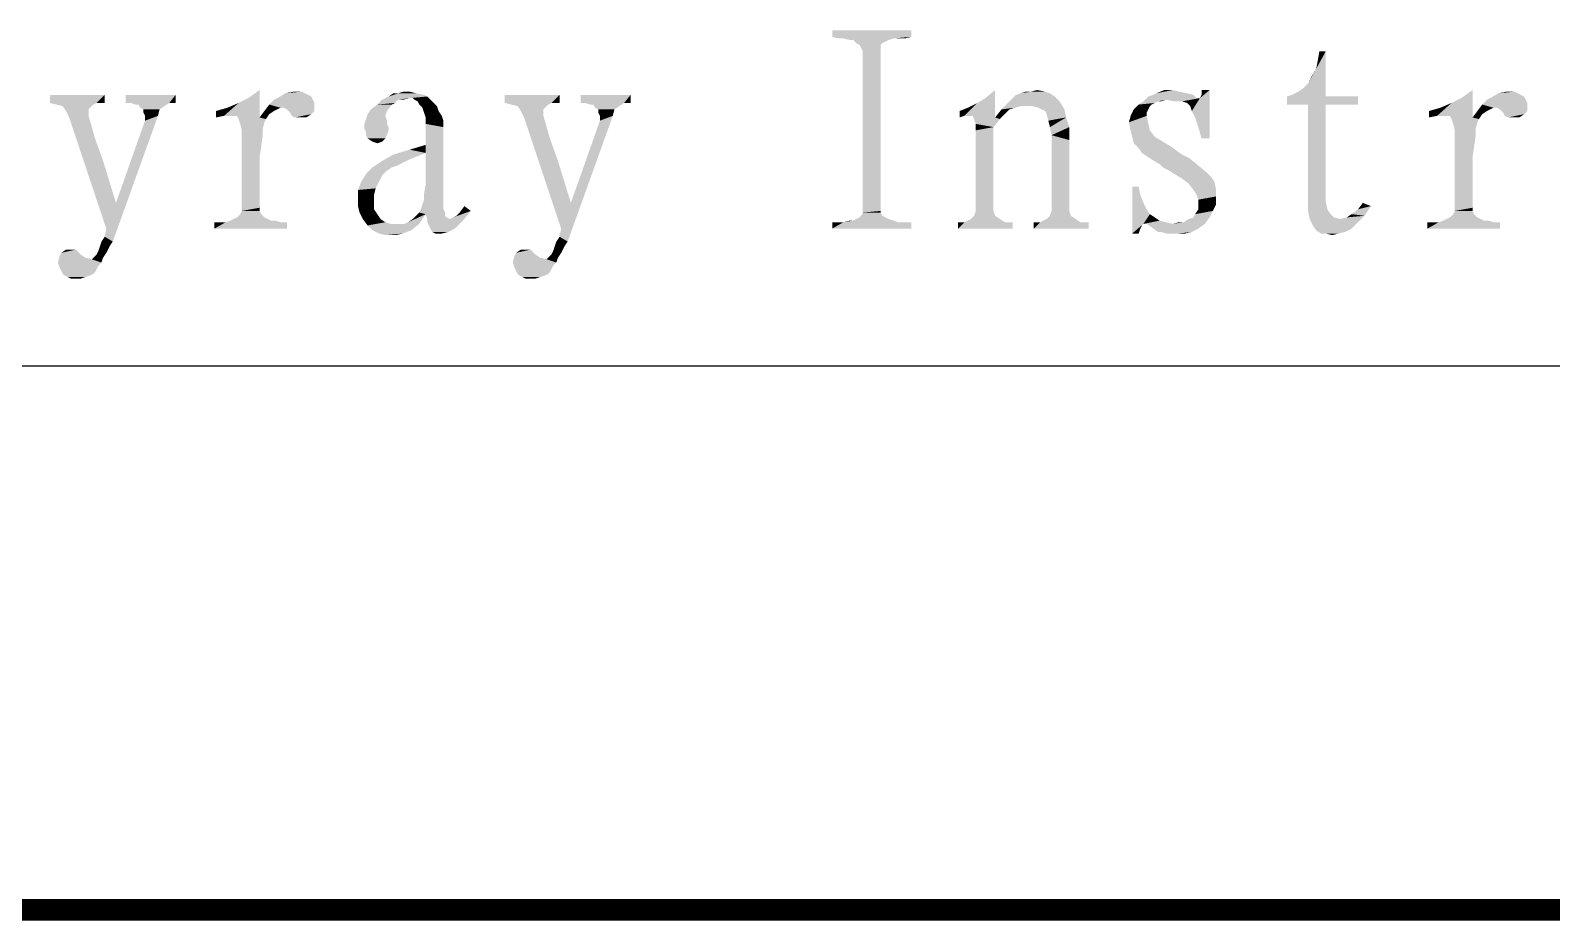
# Model space of a CAD drawing. Header units: millimetres. Extents: x 336 to 634, y 189 to 399.
# Drawn here: x 590.91 to 604.88, y 189.08 to 197.26 of the extents above; entities that cross this region are included whole.
import ezdxf

# ---------------------------------------------------------------- set-up
doc = ezdxf.new("R2010")
doc.units = ezdxf.units.MM

msp = doc.modelspace()

# ---------------------------------------------------------------- linework, layer by layer
at = {"color": 7, "linetype": 'Continuous'}
msp.add_line((361.54993, 194.17685), (628.54993, 194.17685), dxfattribs=at)
at = {"color": 3, "linetype": 'Continuous', "const_width": 0.2}
msp.add_lwpolyline([(336.54993, 189.17685), (633.54993, 189.17685)], dxfattribs=at)
at = {"color": 7, "linetype": 'Continuous'}
for points in [[(599.00094, 197.25809), (598.27501, 197.19883), (598.27501, 197.25809)], [(598.27501, 197.19883), (599.00094, 197.25809), (599.00094, 197.19883)], [(599.00094, 197.19883), (598.33427, 197.18402), (598.27501, 197.19883)], [(598.37871, 197.18402), (598.33427, 197.18402), (599.00094, 197.19883)], [(598.83797, 197.18402), (598.37871, 197.18402), (599.00094, 197.19883)], [(598.83797, 197.18402), (598.43797, 197.1692), (598.37871, 197.18402)], [(598.4676, 197.1692), (598.43797, 197.1692), (598.83797, 197.18402)], [(598.4676, 197.1692), (598.83797, 197.18402), (598.79353, 197.1692)], [(598.79353, 197.1692), (598.49723, 197.13957), (598.4676, 197.1692)], [(598.79353, 197.1692), (598.7639, 197.15439), (598.49723, 197.13957)], [(598.49723, 197.13957), (598.7639, 197.15439), (598.73427, 197.13957)], [(598.73427, 197.13957), (598.52686, 197.12476), (598.49723, 197.13957)], [(598.52686, 197.12476), (598.73427, 197.13957), (598.71945, 197.12476)], [(598.88242, 197.18402), (598.83797, 197.18402), (599.00094, 197.19883)], [(598.88242, 197.18402), (599.00094, 197.19883), (598.94168, 197.18402)], [(598.71945, 197.12476), (598.54168, 197.09513), (598.52686, 197.12476)], [(598.54168, 197.09513), (598.71945, 197.12476), (598.71945, 197.09513)], [(598.71945, 197.09513), (598.55649, 197.0655), (598.54168, 197.09513)], [(598.55649, 197.0655), (598.71945, 197.09513), (598.71945, 195.59883)], [(598.71945, 195.59883), (598.55649, 195.58402), (598.55649, 197.0655)], [(602.71945, 196.90254), (602.73427, 196.97661), (602.80834, 197.0655)], [(602.71945, 196.90254), (602.80834, 197.0655), (602.80834, 196.65068)], [(602.80834, 197.0655), (602.73427, 196.97661), (602.74908, 197.0655)], [(602.64538, 196.7692), (602.67501, 196.82846), (602.71945, 196.90254)], [(602.80834, 196.65068), (602.64538, 196.7692), (602.71945, 196.90254)], [(602.80834, 196.65068), (602.55649, 196.69513), (602.60094, 196.72476)], [(602.80834, 196.65068), (602.60094, 196.72476), (602.64538, 196.7692)], [(591.59353, 196.6655), (591.08983, 196.59143), (591.08983, 196.6655)], [(591.51945, 196.59143), (591.08983, 196.59143), (591.59353, 196.6655)], [(591.51945, 196.59143), (591.14908, 196.57661), (591.08983, 196.59143)], [(591.14908, 196.57661), (591.51945, 196.59143), (591.48983, 196.57661)], [(591.48983, 196.57661), (591.20834, 196.5618), (591.14908, 196.57661)], [(591.20834, 196.5618), (591.48983, 196.57661), (591.47501, 196.5618)], [(591.54908, 196.59143), (591.51945, 196.59143), (591.59353, 196.6655)], [(591.54908, 196.59143), (591.59353, 196.6655), (591.59353, 196.59143)], [(592.24538, 196.6655), (591.78612, 196.59143), (591.78612, 196.6655)], [(591.83057, 196.59143), (591.78612, 196.59143), (592.24538, 196.6655)], [(592.18612, 196.59143), (591.83057, 196.59143), (592.24538, 196.6655)], [(592.18612, 196.59143), (591.87501, 196.57661), (591.83057, 196.59143)], [(591.90464, 196.57661), (591.87501, 196.57661), (592.18612, 196.59143)], [(591.90464, 196.57661), (592.18612, 196.59143), (592.14168, 196.5618)], [(592.14168, 196.5618), (591.91945, 196.54698), (591.90464, 196.57661)], [(592.18612, 196.59143), (592.24538, 196.6655), (592.24538, 196.59143)], [(592.68983, 196.47291), (592.91205, 196.63587), (593.01575, 196.70994)], [(592.7639, 196.47291), (592.68983, 196.47291), (593.01575, 196.70994)], [(592.68983, 196.47291), (592.82316, 196.59143), (592.91205, 196.63587)], [(592.68983, 196.47291), (592.71945, 196.54698), (592.82316, 196.59143)], [(592.80834, 196.47291), (592.7639, 196.47291), (593.01575, 196.70994)], [(592.80834, 196.47291), (593.01575, 196.70994), (593.01575, 196.45809)], [(593.20834, 196.54698), (593.0602, 196.51735), (593.10464, 196.57661)], [(593.50464, 196.62105), (593.51945, 196.59143), (593.10464, 196.57661)], [(593.50464, 196.62105), (593.10464, 196.57661), (593.14908, 196.62105)], [(593.10464, 196.57661), (593.51945, 196.59143), (593.51945, 196.57661)], [(593.10464, 196.57661), (593.51945, 196.57661), (593.20834, 196.54698)], [(593.14908, 196.62105), (593.17871, 196.63587), (593.48983, 196.65068)], [(593.14908, 196.62105), (593.48983, 196.65068), (593.50464, 196.62105)], [(593.43057, 196.68031), (593.4602, 196.6655), (593.17871, 196.63587)], [(593.43057, 196.68031), (593.17871, 196.63587), (593.25279, 196.68031)], [(593.4602, 196.6655), (593.48983, 196.65068), (593.17871, 196.63587)], [(593.23797, 196.54698), (593.20834, 196.54698), (593.51945, 196.57661)], [(593.2676, 196.53217), (593.23797, 196.54698), (593.51945, 196.57661)], [(593.35649, 196.69513), (593.40094, 196.69513), (593.25279, 196.68031)], [(593.35649, 196.69513), (593.25279, 196.68031), (593.32686, 196.69513)], [(593.25279, 196.68031), (593.40094, 196.69513), (593.43057, 196.68031)], [(593.28242, 196.51735), (593.2676, 196.53217), (593.51945, 196.57661)], [(593.28242, 196.51735), (593.51945, 196.57661), (593.51945, 196.51735)], [(594.23057, 196.57661), (594.03797, 196.53217), (594.09723, 196.57661)], [(594.03797, 196.53217), (594.23057, 196.57661), (594.18612, 196.51735)], [(594.28983, 196.62105), (594.2602, 196.59142), (594.09723, 196.57661)], [(594.28983, 196.62105), (594.09723, 196.57661), (594.14168, 196.62105)], [(594.09723, 196.57661), (594.2602, 196.59142), (594.23057, 196.57661)], [(594.55649, 196.65068), (594.39353, 196.63587), (594.14168, 196.62105)], [(594.55649, 196.65068), (594.14168, 196.62105), (594.20094, 196.65068)], [(594.28983, 196.62105), (594.14168, 196.62105), (594.39353, 196.63587)], [(594.45279, 196.68031), (594.52686, 196.6655), (594.20094, 196.65068)], [(594.28983, 196.68031), (594.45279, 196.68031), (594.20094, 196.65068)], [(594.28983, 196.68031), (594.20094, 196.65068), (594.24538, 196.68031)], [(594.20094, 196.65068), (594.52686, 196.6655), (594.55649, 196.65068)], [(594.39353, 196.69513), (594.28983, 196.68031), (594.33427, 196.69513)], [(594.28983, 196.68031), (594.39353, 196.69513), (594.45279, 196.68031)], [(594.28983, 196.62105), (594.39353, 196.63587), (594.33427, 196.62105)], [(594.42316, 196.63587), (594.39353, 196.63587), (594.55649, 196.65068)], [(594.43797, 196.62105), (594.42316, 196.63587), (594.55649, 196.65068)], [(594.43797, 196.62105), (594.55649, 196.65068), (594.58612, 196.62105)], [(594.58612, 196.62105), (594.4676, 196.60624), (594.43797, 196.62105)], [(594.4676, 196.60624), (594.58612, 196.62105), (594.61575, 196.59142)], [(594.61575, 196.59142), (594.48242, 196.57661), (594.4676, 196.60624)], [(594.48242, 196.57661), (594.61575, 196.59142), (594.64538, 196.5618)], [(594.64538, 196.5618), (594.51205, 196.54698), (594.48242, 196.57661)], [(595.77131, 196.6655), (595.2676, 196.59143), (595.2676, 196.6655)], [(595.69723, 196.59143), (595.2676, 196.59143), (595.77131, 196.6655)], [(595.69723, 196.59143), (595.32686, 196.57661), (595.2676, 196.59143)], [(595.32686, 196.57661), (595.69723, 196.59143), (595.6676, 196.57661)], [(595.6676, 196.57661), (595.38612, 196.5618), (595.32686, 196.57661)], [(595.38612, 196.5618), (595.6676, 196.57661), (595.65279, 196.5618)], [(595.72686, 196.59143), (595.69723, 196.59143), (595.77131, 196.6655)], [(595.72686, 196.59143), (595.77131, 196.6655), (595.77131, 196.59143)], [(596.42316, 196.6655), (595.9639, 196.59143), (595.9639, 196.6655)], [(596.00834, 196.59143), (595.9639, 196.59143), (596.42316, 196.6655)], [(596.3639, 196.59143), (596.00834, 196.59143), (596.42316, 196.6655)], [(596.3639, 196.59143), (596.05279, 196.57661), (596.00834, 196.59143)], [(596.08242, 196.57661), (596.05279, 196.57661), (596.3639, 196.59143)], [(596.08242, 196.57661), (596.3639, 196.59143), (596.31945, 196.5618)], [(596.31945, 196.5618), (596.09723, 196.54698), (596.08242, 196.57661)], [(596.3639, 196.59143), (596.42316, 196.6655), (596.42316, 196.59143)], [(599.48983, 196.47291), (599.68242, 196.63587), (599.77131, 196.70994)], [(599.54908, 196.47291), (599.48983, 196.47291), (599.77131, 196.70994)], [(599.48983, 196.47291), (599.60834, 196.59143), (599.68242, 196.63587)], [(599.48983, 196.47291), (599.51945, 196.54698), (599.60834, 196.59143)], [(599.5639, 196.47291), (599.54908, 196.47291), (599.77131, 196.70994)], [(599.5639, 196.47291), (599.77131, 196.70994), (599.77131, 196.45809)], [(600.00834, 196.5618), (599.83057, 196.53217), (599.88983, 196.59143)], [(600.3639, 196.60624), (599.88983, 196.59143), (599.93427, 196.63587)], [(600.00834, 196.5618), (599.88983, 196.59143), (600.3639, 196.60624)], [(600.31945, 196.65068), (599.93427, 196.63587), (599.9639, 196.6655)], [(599.93427, 196.63587), (600.31945, 196.65068), (600.3639, 196.60624)], [(600.27501, 196.68031), (599.9639, 196.6655), (600.00834, 196.68031)], [(599.9639, 196.6655), (600.27501, 196.68031), (600.31945, 196.65068)], [(600.09723, 196.69513), (600.23057, 196.69513), (600.00834, 196.68031)], [(600.09723, 196.69513), (600.00834, 196.68031), (600.05279, 196.69513)], [(600.00834, 196.68031), (600.23057, 196.69513), (600.27501, 196.68031)], [(600.0676, 196.5618), (600.00834, 196.5618), (600.3639, 196.60624)], [(600.11205, 196.5618), (600.0676, 196.5618), (600.3639, 196.60624)], [(600.09723, 196.69513), (600.15649, 196.70994), (600.23057, 196.69513)], [(600.17131, 196.54698), (600.11205, 196.5618), (600.3639, 196.60624)], [(600.20094, 196.53217), (600.17131, 196.54698), (600.3639, 196.60624)], [(600.20094, 196.53217), (600.3639, 196.60624), (600.40834, 196.53217)], [(601.20834, 196.57661), (601.19353, 196.5618), (601.04538, 196.53217)], [(601.20834, 196.57661), (601.04538, 196.53217), (601.08983, 196.57661)], [(601.2676, 196.60624), (601.23797, 196.59142), (601.08983, 196.57661)], [(601.2676, 196.60624), (601.08983, 196.57661), (601.13427, 196.60624)], [(601.08983, 196.57661), (601.23797, 196.59142), (601.20834, 196.57661)], [(601.34168, 196.62105), (601.13427, 196.60624), (601.17871, 196.65068)], [(601.2676, 196.60624), (601.13427, 196.60624), (601.34168, 196.62105)], [(601.59353, 196.6655), (601.17871, 196.65068), (601.22316, 196.6655)], [(601.17871, 196.65068), (601.59353, 196.6655), (601.62316, 196.63587)], [(601.17871, 196.65068), (601.62316, 196.63587), (601.34168, 196.62105)], [(601.53427, 196.68031), (601.22316, 196.6655), (601.25279, 196.68031)], [(601.22316, 196.6655), (601.53427, 196.68031), (601.59353, 196.6655)], [(601.40094, 196.70994), (601.4602, 196.69513), (601.25279, 196.68031)], [(601.40094, 196.70994), (601.25279, 196.68031), (601.32686, 196.70994)], [(601.25279, 196.68031), (601.4602, 196.69513), (601.53427, 196.68031)], [(601.2676, 196.60624), (601.34168, 196.62105), (601.29723, 196.60624)], [(601.63797, 196.63587), (601.65279, 196.63587), (601.34168, 196.62105)], [(601.62316, 196.63587), (601.63797, 196.63587), (601.34168, 196.62105)], [(601.41575, 196.60624), (601.34168, 196.62105), (601.65279, 196.63587)], [(601.48983, 196.60624), (601.41575, 196.60624), (601.65279, 196.63587)], [(601.53427, 196.59142), (601.48983, 196.60624), (601.65279, 196.63587)], [(601.5639, 196.5618), (601.53427, 196.59142), (601.65279, 196.63587)], [(601.57871, 196.51735), (601.5639, 196.5618), (601.65279, 196.63587)], [(601.57871, 196.51735), (601.65279, 196.63587), (601.74168, 196.70994)], [(601.60834, 196.45809), (601.57871, 196.51735), (601.74168, 196.70994)], [(601.63797, 196.3692), (601.60834, 196.45809), (601.74168, 196.70994)], [(601.6676, 196.2655), (601.63797, 196.3692), (601.74168, 196.70994)], [(601.65279, 196.63587), (601.6676, 196.6655), (601.74168, 196.70994)], [(601.74168, 196.70994), (601.6676, 196.6655), (601.6676, 196.70994)], [(601.6676, 196.2655), (601.74168, 196.70994), (601.74168, 196.2655)], [(602.80834, 196.65068), (602.45279, 196.65068), (602.49723, 196.6655)], [(602.80834, 196.65068), (603.10464, 196.65068), (602.45279, 196.57661)], [(602.80834, 196.65068), (602.45279, 196.57661), (602.45279, 196.65068)], [(602.64538, 196.57661), (602.45279, 196.57661), (603.10464, 196.65068)], [(602.80834, 196.65068), (602.49723, 196.6655), (602.55649, 196.69513)], [(602.80834, 196.57661), (602.64538, 196.57661), (603.10464, 196.65068)], [(602.80834, 196.57661), (602.80834, 195.68772), (602.64538, 195.59883)], [(602.80834, 196.57661), (602.64538, 195.59883), (602.64538, 196.57661)], [(602.80834, 196.57661), (603.10464, 196.65068), (603.10464, 196.57661)], [(603.83057, 196.47291), (604.05279, 196.63587), (604.15649, 196.70994)], [(603.90464, 196.47291), (603.83057, 196.47291), (604.15649, 196.70994)], [(603.83057, 196.47291), (603.9639, 196.59143), (604.05279, 196.63587)], [(603.83057, 196.47291), (603.8602, 196.54698), (603.9639, 196.59143)], [(603.94908, 196.47291), (603.90464, 196.47291), (604.15649, 196.70994)], [(603.94908, 196.47291), (604.15649, 196.70994), (604.15649, 196.45809)], [(604.34908, 196.54698), (604.20094, 196.51735), (604.24538, 196.57661)], [(604.64538, 196.62105), (604.6602, 196.59143), (604.24538, 196.57661)], [(604.64538, 196.62105), (604.24538, 196.57661), (604.28983, 196.62105)], [(604.24538, 196.57661), (604.6602, 196.59143), (604.6602, 196.57661)], [(604.24538, 196.57661), (604.6602, 196.57661), (604.34908, 196.54698)], [(604.28983, 196.62105), (604.31945, 196.63587), (604.63057, 196.65068)], [(604.28983, 196.62105), (604.63057, 196.65068), (604.64538, 196.62105)], [(604.57131, 196.68031), (604.60094, 196.6655), (604.31945, 196.63587)], [(604.57131, 196.68031), (604.31945, 196.63587), (604.39353, 196.68031)], [(604.60094, 196.6655), (604.63057, 196.65068), (604.31945, 196.63587)], [(604.37871, 196.54698), (604.34908, 196.54698), (604.6602, 196.57661)], [(604.40834, 196.53217), (604.37871, 196.54698), (604.6602, 196.57661)], [(604.49723, 196.69513), (604.54168, 196.69513), (604.39353, 196.68031)], [(604.49723, 196.69513), (604.39353, 196.68031), (604.4676, 196.69513)], [(604.39353, 196.68031), (604.54168, 196.69513), (604.57131, 196.68031)], [(604.42316, 196.51735), (604.40834, 196.53217), (604.6602, 196.57661)], [(604.42316, 196.51735), (604.6602, 196.57661), (604.6602, 196.51735)], [(591.47501, 196.5618), (591.23797, 196.51735), (591.20834, 196.5618)], [(591.47501, 196.5618), (591.4602, 196.54698), (591.23797, 196.51735)], [(591.4602, 196.54698), (591.44538, 196.53217), (591.23797, 196.51735)], [(591.23797, 196.51735), (591.44538, 196.53217), (591.44538, 196.50254)], [(591.44538, 196.50254), (591.2676, 196.45809), (591.23797, 196.51735)], [(591.44538, 196.50254), (591.44538, 196.47291), (591.2676, 196.45809)], [(591.2676, 196.45809), (591.44538, 196.47291), (591.50464, 196.2655)], [(591.50464, 196.2655), (591.60834, 195.43587), (591.2676, 196.45809)], [(591.59353, 195.3618), (591.60834, 195.43587), (592.08242, 196.47291)], [(591.59353, 195.3618), (592.08242, 196.47291), (591.6676, 195.31735)], [(591.60834, 195.43587), (591.69723, 195.67291), (592.08242, 196.47291)], [(591.69723, 195.67291), (591.9639, 196.42846), (592.08242, 196.47291)], [(591.94908, 196.53217), (591.91945, 196.54698), (592.14168, 196.5618)], [(591.94908, 196.53217), (592.14168, 196.5618), (592.09723, 196.53217)], [(592.09723, 196.53217), (591.94908, 196.50254), (591.94908, 196.53217)], [(591.9639, 196.47291), (591.94908, 196.50254), (592.09723, 196.53217)], [(591.9639, 196.47291), (592.09723, 196.53217), (592.08242, 196.47291)], [(592.08242, 196.47291), (591.9639, 196.42846), (591.9639, 196.47291)], [(592.68983, 196.47291), (592.61575, 196.51735), (592.71945, 196.54698)], [(592.68983, 196.47291), (592.61575, 196.45809), (592.61575, 196.51735)], [(593.01575, 196.45809), (592.82316, 196.44328), (592.80834, 196.47291)], [(593.07501, 196.44328), (592.82316, 196.44328), (593.01575, 196.45809)], [(593.07501, 196.44328), (592.83797, 196.39883), (592.82316, 196.44328)], [(593.07501, 196.44328), (593.0602, 196.41365), (592.83797, 196.39883)], [(593.14908, 196.51735), (593.10464, 196.48772), (593.01575, 196.45809)], [(593.14908, 196.51735), (593.01575, 196.45809), (593.0602, 196.51735)], [(593.01575, 196.45809), (593.10464, 196.48772), (593.07501, 196.44328)], [(593.20834, 196.54698), (593.17871, 196.53217), (593.0602, 196.51735)], [(593.0602, 196.51735), (593.17871, 196.53217), (593.14908, 196.51735)], [(593.51945, 196.51735), (593.29723, 196.50254), (593.28242, 196.51735)], [(593.29723, 196.50254), (593.51945, 196.51735), (593.48983, 196.48772)], [(593.48983, 196.48772), (593.31205, 196.47291), (593.29723, 196.50254)], [(593.34168, 196.45809), (593.31205, 196.47291), (593.48983, 196.48772)], [(593.37131, 196.45809), (593.34168, 196.45809), (593.48983, 196.48772)], [(593.40094, 196.45809), (593.37131, 196.45809), (593.48983, 196.48772)], [(593.40094, 196.45809), (593.48983, 196.48772), (593.44538, 196.45809)], [(594.18612, 196.42846), (593.97871, 196.39883), (593.99353, 196.44328)], [(594.17131, 196.47291), (593.99353, 196.44328), (594.00834, 196.48772)], [(593.99353, 196.44328), (594.17131, 196.47291), (594.18612, 196.42846)], [(594.18612, 196.51735), (594.00834, 196.48772), (594.03797, 196.53217)], [(594.00834, 196.48772), (594.18612, 196.51735), (594.17131, 196.47291)], [(594.51205, 196.54698), (594.64538, 196.5618), (594.6602, 196.51735)], [(594.6602, 196.51735), (594.52686, 196.50254), (594.51205, 196.54698)], [(594.52686, 196.50254), (594.6602, 196.51735), (594.68983, 196.47291)], [(594.68983, 196.47291), (594.54168, 196.45809), (594.52686, 196.50254)], [(594.54168, 196.45809), (594.68983, 196.47291), (594.70464, 196.42846)], [(594.70464, 196.42846), (594.54168, 196.39883), (594.54168, 196.45809)], [(595.65279, 196.5618), (595.41575, 196.51735), (595.38612, 196.5618)], [(595.65279, 196.5618), (595.63797, 196.54698), (595.41575, 196.51735)], [(595.63797, 196.54698), (595.62316, 196.53217), (595.41575, 196.51735)], [(595.41575, 196.51735), (595.62316, 196.53217), (595.62316, 196.50254)], [(595.62316, 196.50254), (595.44538, 196.45809), (595.41575, 196.51735)], [(595.62316, 196.50254), (595.62316, 196.47291), (595.44538, 196.45809)], [(595.44538, 196.45809), (595.62316, 196.47291), (595.68242, 196.2655)], [(595.68242, 196.2655), (595.78612, 195.43587), (595.44538, 196.45809)], [(595.77131, 195.3618), (595.78612, 195.43587), (596.2602, 196.47291)], [(595.77131, 195.3618), (596.2602, 196.47291), (595.84538, 195.31735)], [(595.78612, 195.43587), (595.87501, 195.67291), (596.2602, 196.47291)], [(595.87501, 195.67291), (596.14168, 196.42846), (596.2602, 196.47291)], [(596.12686, 196.53217), (596.09723, 196.54698), (596.31945, 196.5618)], [(596.12686, 196.53217), (596.31945, 196.5618), (596.27501, 196.53217)], [(596.27501, 196.53217), (596.12686, 196.50254), (596.12686, 196.53217)], [(596.14168, 196.47291), (596.12686, 196.50254), (596.27501, 196.53217)], [(596.14168, 196.47291), (596.27501, 196.53217), (596.2602, 196.47291)], [(596.2602, 196.47291), (596.14168, 196.42846), (596.14168, 196.47291)], [(599.48983, 196.47291), (599.44538, 196.51735), (599.51945, 196.54698)], [(599.48983, 196.47291), (599.44538, 196.45809), (599.44538, 196.51735)], [(599.77131, 196.45809), (599.57871, 196.44328), (599.5639, 196.47291)], [(599.81575, 196.44328), (599.57871, 196.44328), (599.77131, 196.45809)], [(599.81575, 196.44328), (599.59353, 196.39883), (599.57871, 196.44328)], [(599.59353, 196.39883), (599.81575, 196.44328), (599.75649, 196.3692)], [(599.90464, 196.53217), (599.87501, 196.50254), (599.77131, 196.45809)], [(599.90464, 196.53217), (599.77131, 196.45809), (599.83057, 196.53217)], [(599.77131, 196.45809), (599.87501, 196.50254), (599.81575, 196.44328)], [(600.00834, 196.5618), (599.94908, 196.54698), (599.83057, 196.53217)], [(599.83057, 196.53217), (599.94908, 196.54698), (599.90464, 196.53217)], [(600.40834, 196.53217), (600.23057, 196.51735), (600.20094, 196.53217)], [(600.24538, 196.48772), (600.23057, 196.51735), (600.40834, 196.53217)], [(600.24538, 196.48772), (600.40834, 196.53217), (600.42316, 196.45809)], [(600.42316, 196.45809), (600.2602, 196.42846), (600.24538, 196.48772)], [(600.27501, 196.3692), (600.2602, 196.42846), (600.42316, 196.45809)], [(600.27501, 196.3692), (600.42316, 196.45809), (600.45279, 196.3692)], [(601.1639, 196.47291), (601.00094, 196.41365), (601.01575, 196.47291)], [(601.00094, 196.41365), (601.1639, 196.47291), (601.17871, 196.39883)], [(601.17871, 196.53217), (601.1639, 196.50254), (601.01575, 196.47291)], [(601.17871, 196.53217), (601.01575, 196.47291), (601.04538, 196.53217)], [(601.01575, 196.47291), (601.1639, 196.50254), (601.1639, 196.47291)], [(601.04538, 196.53217), (601.19353, 196.5618), (601.17871, 196.53217)], [(603.83057, 196.47291), (603.75649, 196.51735), (603.8602, 196.54698)], [(603.83057, 196.47291), (603.75649, 196.45809), (603.75649, 196.51735)], [(604.15649, 196.45809), (603.9639, 196.44328), (603.94908, 196.47291)], [(604.21575, 196.44328), (603.9639, 196.44328), (604.15649, 196.45809)], [(604.21575, 196.44328), (603.97871, 196.39883), (603.9639, 196.44328)], [(604.21575, 196.44328), (604.20094, 196.41365), (603.97871, 196.39883)], [(604.28983, 196.51735), (604.24538, 196.48772), (604.15649, 196.45809)], [(604.28983, 196.51735), (604.15649, 196.45809), (604.20094, 196.51735)], [(604.15649, 196.45809), (604.24538, 196.48772), (604.21575, 196.44328)], [(604.34908, 196.54698), (604.31945, 196.53217), (604.20094, 196.51735)], [(604.20094, 196.51735), (604.31945, 196.53217), (604.28983, 196.51735)], [(604.6602, 196.51735), (604.43797, 196.50254), (604.42316, 196.51735)], [(604.43797, 196.50254), (604.6602, 196.51735), (604.63057, 196.48772)], [(604.63057, 196.48772), (604.45279, 196.47291), (604.43797, 196.50254)], [(604.48242, 196.45809), (604.45279, 196.47291), (604.63057, 196.48772)], [(604.51205, 196.45809), (604.48242, 196.45809), (604.63057, 196.48772)], [(604.54168, 196.45809), (604.51205, 196.45809), (604.63057, 196.48772)], [(604.54168, 196.45809), (604.63057, 196.48772), (604.58612, 196.45809)], [(592.83797, 196.39883), (593.0602, 196.41365), (593.04538, 196.35439)], [(593.04538, 196.35439), (592.85279, 196.33957), (592.83797, 196.39883)], [(592.85279, 196.33957), (593.04538, 196.35439), (593.04538, 196.29513)], [(593.04538, 196.29513), (592.85279, 195.59883), (592.85279, 196.33957)], [(593.97871, 196.39883), (594.18612, 196.42846), (594.18612, 196.39883)], [(594.18612, 196.39883), (594.20094, 196.3692), (593.97871, 196.35439)], [(594.18612, 196.39883), (593.97871, 196.35439), (593.97871, 196.39883)], [(593.97871, 196.35439), (594.20094, 196.3692), (594.20094, 196.33957)], [(594.20094, 196.33957), (593.99353, 196.32476), (593.97871, 196.35439)], [(593.99353, 196.29513), (593.99353, 196.32476), (594.20094, 196.33957)], [(593.99353, 196.29513), (594.20094, 196.33957), (594.18612, 196.29513)], [(594.52686, 195.7618), (594.54168, 195.83587), (594.70464, 196.3692)], [(594.52686, 195.70254), (594.52686, 195.7618), (594.70464, 196.3692)], [(594.52686, 195.70254), (594.70464, 196.3692), (594.70464, 195.61365)], [(594.54168, 196.39883), (594.70464, 196.42846), (594.70464, 196.3692)], [(594.70464, 196.3692), (594.54168, 196.20624), (594.54168, 196.39883)], [(594.54168, 196.13217), (594.54168, 196.20624), (594.70464, 196.3692)], [(594.54168, 196.01365), (594.54168, 196.13217), (594.70464, 196.3692)], [(594.54168, 195.92476), (594.54168, 196.01365), (594.70464, 196.3692)], [(594.54168, 195.83587), (594.54168, 195.92476), (594.70464, 196.3692)], [(599.75649, 196.3692), (599.59353, 196.33957), (599.59353, 196.39883)], [(599.59353, 195.59883), (599.59353, 196.33957), (599.75649, 196.3692)], [(599.59353, 195.59883), (599.75649, 196.3692), (599.75649, 195.59883)], [(600.45279, 196.3692), (600.28983, 196.29513), (600.27501, 196.3692)], [(600.28983, 196.29513), (600.45279, 196.3692), (600.45279, 196.25068)], [(601.17871, 196.39883), (601.01575, 196.33957), (601.00094, 196.41365)], [(601.01575, 196.33957), (601.17871, 196.39883), (601.19353, 196.33957)], [(601.19353, 196.33957), (601.03057, 196.28031), (601.01575, 196.33957)], [(601.03057, 196.28031), (601.19353, 196.33957), (601.23797, 196.28031)], [(603.97871, 196.39883), (604.20094, 196.41365), (604.18612, 196.35439)], [(604.18612, 196.35439), (603.99353, 196.33957), (603.97871, 196.39883)], [(603.99353, 196.33957), (604.18612, 196.35439), (604.18612, 196.29513)], [(604.18612, 196.29513), (603.99353, 195.59883), (603.99353, 196.33957)], [(591.50464, 196.2655), (591.57871, 196.05809), (591.60834, 195.43587)], [(593.04538, 196.29513), (593.03057, 196.19143), (592.85279, 195.59883)], [(593.03057, 196.19143), (593.01575, 196.08772), (592.85279, 195.59883)], [(594.18612, 196.29513), (594.00834, 196.2655), (593.99353, 196.29513)], [(594.00834, 196.2655), (594.18612, 196.29513), (594.17131, 196.2655)], [(594.17131, 196.2655), (594.05279, 196.23587), (594.00834, 196.2655)], [(594.05279, 196.23587), (594.17131, 196.2655), (594.14168, 196.23587)], [(594.14168, 196.23587), (594.09723, 196.22105), (594.05279, 196.23587)], [(594.54168, 196.13217), (594.24538, 196.11735), (594.39353, 196.1618)], [(594.54168, 196.13217), (594.39353, 196.1618), (594.54168, 196.20624)], [(595.68242, 196.2655), (595.75649, 196.05809), (595.78612, 195.43587)], [(600.45279, 196.25068), (600.28983, 195.59883), (600.28983, 196.29513)], [(600.28983, 195.59883), (600.45279, 196.25068), (600.45279, 195.59883)], [(601.23797, 196.28031), (601.04538, 196.22105), (601.03057, 196.28031)], [(601.23797, 196.28031), (601.31205, 196.23587), (601.04538, 196.22105)], [(601.04538, 196.22105), (601.31205, 196.23587), (601.38612, 196.19143)], [(601.38612, 196.19143), (601.08983, 196.17661), (601.04538, 196.22105)], [(601.08983, 196.17661), (601.38612, 196.19143), (601.44538, 196.14698)], [(601.44538, 196.14698), (601.11945, 196.13217), (601.08983, 196.17661)], [(604.18612, 196.29513), (604.17131, 196.19143), (603.99353, 195.59883)], [(604.17131, 196.19143), (604.15649, 196.08772), (603.99353, 195.59883)], [(591.57871, 196.05809), (591.63797, 195.8655), (591.60834, 195.43587)], [(593.01575, 196.08772), (593.01575, 195.95439), (592.85279, 195.59883)], [(594.33427, 196.04328), (594.05279, 195.99883), (594.14168, 196.05809)], [(594.33427, 196.04328), (594.27501, 196.01365), (594.05279, 195.99883)], [(594.4676, 196.10254), (594.14168, 196.05809), (594.24538, 196.11735)], [(594.4676, 196.10254), (594.39353, 196.07291), (594.14168, 196.05809)], [(594.14168, 196.05809), (594.39353, 196.07291), (594.33427, 196.04328)], [(594.24538, 196.11735), (594.54168, 196.13217), (594.4676, 196.10254)], [(595.75649, 196.05809), (595.81575, 195.8655), (595.78612, 195.43587)], [(601.11945, 196.13217), (601.44538, 196.14698), (601.48983, 196.11735)], [(601.48983, 196.11735), (601.20834, 196.07291), (601.11945, 196.13217)], [(601.48983, 196.11735), (601.54908, 196.08772), (601.20834, 196.07291)], [(601.28242, 196.02846), (601.20834, 196.07291), (601.54908, 196.08772)], [(601.28242, 196.02846), (601.54908, 196.08772), (601.62316, 196.02846)], [(601.62316, 196.02846), (601.31205, 195.99883), (601.28242, 196.02846)], [(601.37131, 195.9692), (601.31205, 195.99883), (601.62316, 196.02846)], [(601.37131, 195.9692), (601.62316, 196.02846), (601.71205, 195.95439)], [(604.15649, 196.08772), (604.15649, 195.95439), (603.99353, 195.59883)], [(593.01575, 195.95439), (593.01575, 195.79143), (592.85279, 195.59883)], [(594.15649, 195.93957), (594.14168, 195.92476), (593.94908, 195.8655)], [(594.15649, 195.93957), (593.94908, 195.8655), (593.99353, 195.93957)], [(593.94908, 195.8655), (594.14168, 195.92476), (594.11205, 195.8655)], [(594.23057, 195.99883), (594.18612, 195.9692), (593.99353, 195.93957)], [(594.23057, 195.99883), (593.99353, 195.93957), (594.05279, 195.99883)], [(593.99353, 195.93957), (594.18612, 195.9692), (594.15649, 195.93957)], [(594.05279, 195.99883), (594.27501, 196.01365), (594.23057, 195.99883)], [(601.71205, 195.95439), (601.41575, 195.93957), (601.37131, 195.9692)], [(601.41575, 195.93957), (601.71205, 195.95439), (601.75649, 195.90994)], [(601.75649, 195.90994), (601.48983, 195.89513), (601.41575, 195.93957)], [(601.48983, 195.89513), (601.75649, 195.90994), (601.78612, 195.8655)], [(601.78612, 195.8655), (601.54908, 195.85068), (601.48983, 195.89513)], [(604.15649, 195.95439), (604.15649, 195.79143), (603.99353, 195.59883)], [(591.63797, 195.8655), (591.69723, 195.67291), (591.60834, 195.43587)], [(593.01575, 195.79143), (593.01575, 195.62846), (592.85279, 195.59883)], [(594.11205, 195.8655), (594.08242, 195.80624), (593.91945, 195.79143)], [(594.11205, 195.8655), (593.91945, 195.79143), (593.94908, 195.8655)], [(593.91945, 195.79143), (594.08242, 195.80624), (594.0676, 195.74698)], [(594.0676, 195.74698), (593.91945, 195.71735), (593.91945, 195.79143)], [(593.91945, 195.71735), (594.0676, 195.74698), (594.0676, 195.67291)], [(595.81575, 195.8655), (595.87501, 195.67291), (595.78612, 195.43587)], [(601.08983, 195.82105), (601.10464, 195.74698), (601.03057, 195.39143)], [(601.08983, 195.82105), (601.03057, 195.39143), (601.03057, 195.82105)], [(601.10464, 195.74698), (601.13427, 195.67291), (601.03057, 195.39143)], [(601.59353, 195.79143), (601.54908, 195.85068), (601.78612, 195.8655)], [(601.59353, 195.79143), (601.78612, 195.8655), (601.80094, 195.79143)], [(601.80094, 195.79143), (601.62316, 195.74698), (601.59353, 195.79143)], [(601.62316, 195.74698), (601.80094, 195.79143), (601.80094, 195.73217)], [(601.80094, 195.73217), (601.63797, 195.70254), (601.62316, 195.74698)], [(604.15649, 195.79143), (604.15649, 195.62846), (603.99353, 195.59883)], [(593.01575, 195.59883), (592.83797, 195.5692), (592.85279, 195.59883)], [(592.83797, 195.5692), (593.01575, 195.59883), (593.03057, 195.5692)], [(592.85279, 195.59883), (593.01575, 195.62846), (593.01575, 195.59883)], [(594.0676, 195.67291), (593.91945, 195.64328), (593.91945, 195.71735)], [(593.91945, 195.64328), (594.0676, 195.67291), (594.0676, 195.61365)], [(594.0676, 195.61365), (593.93427, 195.58402), (593.91945, 195.64328)], [(593.93427, 195.58402), (594.0676, 195.61365), (594.09723, 195.5692)], [(594.70464, 195.61365), (594.48242, 195.58402), (594.49723, 195.61365)], [(594.48242, 195.58402), (594.70464, 195.61365), (594.71945, 195.58402)], [(594.49723, 195.61365), (594.51205, 195.65809), (594.52686, 195.70254)], [(594.70464, 195.61365), (594.49723, 195.61365), (594.52686, 195.70254)], [(594.7639, 195.52476), (594.79353, 195.53957), (594.95649, 195.59883)], [(594.7639, 195.52476), (594.95649, 195.59883), (594.88242, 195.50994)], [(594.79353, 195.53957), (594.82316, 195.55439), (594.95649, 195.59883)], [(594.82316, 195.55439), (594.85279, 195.58402), (594.95649, 195.59883)], [(594.95649, 195.59883), (594.85279, 195.58402), (594.89723, 195.64328)], [(598.55649, 195.58402), (598.71945, 195.59883), (598.71945, 195.58402)], [(599.75649, 195.59883), (599.57871, 195.55439), (599.59353, 195.59883)], [(599.57871, 195.55439), (599.75649, 195.59883), (599.77131, 195.55439)], [(600.45279, 195.59883), (600.27501, 195.55439), (600.28983, 195.59883)], [(600.27501, 195.55439), (600.45279, 195.59883), (600.4676, 195.55439)], [(601.13427, 195.67291), (601.1639, 195.61365), (601.03057, 195.39143)], [(601.1639, 195.61365), (601.19353, 195.5692), (601.03057, 195.39143)], [(601.59353, 195.53957), (601.60834, 195.5692), (601.77131, 195.59883)], [(601.59353, 195.53957), (601.77131, 195.59883), (601.74168, 195.53957)], [(601.77131, 195.59883), (601.60834, 195.5692), (601.63797, 195.61365)], [(601.63797, 195.65809), (601.63797, 195.70254), (601.80094, 195.73217)], [(601.63797, 195.65809), (601.80094, 195.73217), (601.80094, 195.65809)], [(601.80094, 195.65809), (601.63797, 195.61365), (601.63797, 195.65809)], [(601.63797, 195.61365), (601.80094, 195.65809), (601.77131, 195.59883)], [(602.80834, 195.68772), (602.82316, 195.61365), (602.64538, 195.59883)], [(602.64538, 195.59883), (602.82316, 195.61365), (602.85279, 195.5692)], [(602.85279, 195.5692), (602.6602, 195.52476), (602.64538, 195.59883)], [(603.04538, 195.5692), (603.10464, 195.61365), (603.22316, 195.64328)], [(603.04538, 195.5692), (603.22316, 195.64328), (603.1639, 195.55439)], [(603.22316, 195.64328), (603.10464, 195.61365), (603.14908, 195.67291)], [(604.15649, 195.59883), (603.97871, 195.5692), (603.99353, 195.59883)], [(603.97871, 195.5692), (604.15649, 195.59883), (604.17131, 195.5692)], [(603.99353, 195.59883), (604.15649, 195.62846), (604.15649, 195.59883)], [(593.20834, 195.49513), (593.2676, 195.49513), (592.60094, 195.43587)], [(592.70464, 195.49513), (593.20834, 195.49513), (592.60094, 195.43587)], [(592.6602, 195.49513), (592.70464, 195.49513), (592.60094, 195.43587)], [(592.6602, 195.49513), (592.60094, 195.43587), (592.60094, 195.49513)], [(592.60094, 195.43587), (593.2676, 195.49513), (593.2676, 195.43587)], [(593.11945, 195.50994), (593.1639, 195.50994), (592.70464, 195.49513)], [(593.11945, 195.50994), (592.70464, 195.49513), (592.74908, 195.50994)], [(592.70464, 195.49513), (593.1639, 195.50994), (593.20834, 195.49513)], [(593.08983, 195.52476), (592.74908, 195.50994), (592.77871, 195.52476)], [(592.74908, 195.50994), (593.08983, 195.52476), (593.11945, 195.50994)], [(593.0602, 195.53957), (592.77871, 195.52476), (592.80834, 195.53957)], [(592.77871, 195.52476), (593.0602, 195.53957), (593.08983, 195.52476)], [(592.80834, 195.53957), (592.82316, 195.55439), (593.03057, 195.5692)], [(592.80834, 195.53957), (593.03057, 195.5692), (593.0602, 195.53957)], [(593.03057, 195.5692), (592.82316, 195.55439), (592.83797, 195.5692)], [(594.09723, 195.5692), (593.9639, 195.52476), (593.93427, 195.58402)], [(593.9639, 195.52476), (594.09723, 195.5692), (594.12686, 195.52476)], [(594.12686, 195.52476), (594.00834, 195.4655), (593.9639, 195.52476)], [(594.12686, 195.52476), (594.17131, 195.49513), (594.00834, 195.4655)], [(594.17131, 195.49513), (594.21575, 195.48031), (594.00834, 195.4655)], [(594.34908, 195.48031), (594.48242, 195.48031), (594.00834, 195.4655)], [(594.30464, 195.48031), (594.34908, 195.48031), (594.00834, 195.4655)], [(594.2602, 195.48031), (594.30464, 195.48031), (594.00834, 195.4655)], [(594.21575, 195.48031), (594.2602, 195.48031), (594.00834, 195.4655)], [(594.05279, 195.42106), (594.00834, 195.4655), (594.48242, 195.48031)], [(594.05279, 195.42106), (594.48242, 195.48031), (594.40834, 195.42106)], [(594.34908, 195.48031), (594.37871, 195.49513), (594.54168, 195.5692)], [(594.34908, 195.48031), (594.54168, 195.5692), (594.48242, 195.48031)], [(594.37871, 195.49513), (594.42316, 195.52476), (594.54168, 195.5692)], [(594.42316, 195.52476), (594.45279, 195.55439), (594.54168, 195.5692)], [(594.54168, 195.5692), (594.45279, 195.55439), (594.48242, 195.58402)], [(594.48242, 195.58402), (594.71945, 195.58402), (594.54168, 195.5692)], [(594.54168, 195.5692), (594.71945, 195.58402), (594.71945, 195.55439)], [(594.71945, 195.55439), (594.55649, 195.52476), (594.54168, 195.5692)], [(594.71945, 195.55439), (594.73427, 195.53957), (594.55649, 195.52476)], [(594.55649, 195.52476), (594.73427, 195.53957), (594.7639, 195.52476)], [(594.7639, 195.52476), (594.88242, 195.50994), (594.55649, 195.49513)], [(594.7639, 195.52476), (594.55649, 195.49513), (594.55649, 195.52476)], [(594.57131, 195.4655), (594.55649, 195.49513), (594.88242, 195.50994)], [(594.58612, 195.43587), (594.57131, 195.4655), (594.88242, 195.50994)], [(594.58612, 195.43587), (594.88242, 195.50994), (594.80834, 195.43587)], [(598.94168, 195.49513), (599.00094, 195.49513), (598.27501, 195.43587)], [(598.88242, 195.49513), (598.94168, 195.49513), (598.27501, 195.43587)], [(598.37871, 195.49513), (598.88242, 195.49513), (598.27501, 195.43587)], [(598.33427, 195.49513), (598.37871, 195.49513), (598.27501, 195.43587)], [(598.33427, 195.49513), (598.27501, 195.43587), (598.27501, 195.49513)], [(598.27501, 195.43587), (599.00094, 195.49513), (599.00094, 195.43587)], [(598.4676, 195.50994), (598.83797, 195.50994), (598.37871, 195.49513)], [(598.4676, 195.50994), (598.37871, 195.49513), (598.43797, 195.50994)], [(598.37871, 195.49513), (598.83797, 195.50994), (598.88242, 195.49513)], [(598.79353, 195.52476), (598.4676, 195.50994), (598.49723, 195.52476)], [(598.4676, 195.50994), (598.79353, 195.52476), (598.83797, 195.50994)], [(598.7639, 195.53957), (598.49723, 195.52476), (598.52686, 195.53957)], [(598.49723, 195.52476), (598.7639, 195.53957), (598.79353, 195.52476)], [(598.73427, 195.55439), (598.52686, 195.53957), (598.54168, 195.55439)], [(598.52686, 195.53957), (598.73427, 195.55439), (598.7639, 195.53957)], [(598.71945, 195.58402), (598.54168, 195.55439), (598.55649, 195.58402)], [(598.54168, 195.55439), (598.71945, 195.58402), (598.73427, 195.55439)], [(599.8602, 195.49513), (599.93427, 195.49513), (599.43057, 195.43587)], [(599.48983, 195.49513), (599.8602, 195.49513), (599.43057, 195.43587)], [(599.48983, 195.49513), (599.43057, 195.43587), (599.43057, 195.49513)], [(599.43057, 195.43587), (599.93427, 195.49513), (599.93427, 195.43587)], [(599.81575, 195.52476), (599.48983, 195.49513), (599.54908, 195.52476)], [(599.48983, 195.49513), (599.81575, 195.52476), (599.8602, 195.49513)], [(599.77131, 195.55439), (599.54908, 195.52476), (599.57871, 195.55439)], [(599.54908, 195.52476), (599.77131, 195.55439), (599.81575, 195.52476)], [(600.55649, 195.49513), (600.63057, 195.49513), (600.12686, 195.43587)], [(600.18612, 195.49513), (600.55649, 195.49513), (600.12686, 195.43587)], [(600.18612, 195.49513), (600.12686, 195.43587), (600.12686, 195.49513)], [(600.12686, 195.43587), (600.63057, 195.49513), (600.63057, 195.43587)], [(600.51205, 195.52476), (600.18612, 195.49513), (600.24538, 195.52476)], [(600.18612, 195.49513), (600.51205, 195.52476), (600.55649, 195.49513)], [(600.4676, 195.55439), (600.24538, 195.52476), (600.27501, 195.55439)], [(600.24538, 195.52476), (600.4676, 195.55439), (600.51205, 195.52476)], [(601.19353, 195.5692), (601.13427, 195.48031), (601.03057, 195.39143)], [(601.13427, 195.48031), (601.11945, 195.4655), (601.03057, 195.39143)], [(601.11945, 195.4655), (601.10464, 195.43587), (601.03057, 195.39143)], [(601.19353, 195.5692), (601.23797, 195.53957), (601.13427, 195.48031)], [(601.23797, 195.53957), (601.28242, 195.50994), (601.13427, 195.48031)], [(601.28242, 195.50994), (601.34168, 195.49513), (601.13427, 195.48031)], [(601.1639, 195.48031), (601.13427, 195.48031), (601.34168, 195.49513)], [(601.1639, 195.48031), (601.34168, 195.49513), (601.40094, 195.48031)], [(601.40094, 195.48031), (601.2676, 195.40624), (601.1639, 195.48031)], [(601.69723, 195.48031), (601.63797, 195.43587), (601.2676, 195.40624)], [(601.40094, 195.48031), (601.69723, 195.48031), (601.2676, 195.40624)], [(601.50464, 195.49513), (601.40094, 195.48031), (601.4602, 195.49513)], [(601.69723, 195.48031), (601.40094, 195.48031), (601.50464, 195.49513)], [(601.50464, 195.49513), (601.54908, 195.52476), (601.74168, 195.53957)], [(601.50464, 195.49513), (601.74168, 195.53957), (601.69723, 195.48031)], [(601.74168, 195.53957), (601.54908, 195.52476), (601.59353, 195.53957)], [(602.85279, 195.5692), (602.88242, 195.53957), (602.6602, 195.52476)], [(602.6602, 195.52476), (602.88242, 195.53957), (602.94168, 195.52476)], [(602.94168, 195.52476), (602.68983, 195.4655), (602.6602, 195.52476)], [(602.94168, 195.52476), (603.10464, 195.49513), (602.68983, 195.4655)], [(602.68983, 195.4655), (603.10464, 195.49513), (603.04538, 195.43587)], [(603.04538, 195.43587), (602.71945, 195.42105), (602.68983, 195.4655)], [(602.94168, 195.52476), (603.00094, 195.53957), (603.1639, 195.55439)], [(602.94168, 195.52476), (603.1639, 195.55439), (603.10464, 195.49513)], [(603.1639, 195.55439), (603.00094, 195.53957), (603.04538, 195.5692)], [(604.34908, 195.49513), (604.40834, 195.49513), (603.74168, 195.43587)], [(603.84538, 195.49513), (604.34908, 195.49513), (603.74168, 195.43587)], [(603.80094, 195.49513), (603.84538, 195.49513), (603.74168, 195.43587)], [(603.80094, 195.49513), (603.74168, 195.43587), (603.74168, 195.49513)], [(603.74168, 195.43587), (604.40834, 195.49513), (604.40834, 195.43587)], [(604.2602, 195.50994), (604.30464, 195.50994), (603.84538, 195.49513)], [(604.2602, 195.50994), (603.84538, 195.49513), (603.88983, 195.50994)], [(603.84538, 195.49513), (604.30464, 195.50994), (604.34908, 195.49513)], [(604.23057, 195.52476), (603.88983, 195.50994), (603.91945, 195.52476)], [(603.88983, 195.50994), (604.23057, 195.52476), (604.2602, 195.50994)], [(604.20094, 195.53957), (603.91945, 195.52476), (603.94908, 195.53957)], [(603.91945, 195.52476), (604.20094, 195.53957), (604.23057, 195.52476)], [(603.94908, 195.53957), (603.9639, 195.55439), (604.17131, 195.5692)], [(603.94908, 195.53957), (604.17131, 195.5692), (604.20094, 195.53957)], [(604.17131, 195.5692), (603.9639, 195.55439), (603.97871, 195.5692)], [(591.6676, 195.31735), (591.54908, 195.27291), (591.5639, 195.31735)], [(591.54908, 195.27291), (591.6676, 195.31735), (591.63797, 195.27291)], [(591.6676, 195.31735), (591.5639, 195.31735), (591.59353, 195.3618)], [(594.40834, 195.42106), (594.11205, 195.39143), (594.05279, 195.42106)], [(594.11205, 195.39143), (594.40834, 195.42106), (594.33427, 195.39143)], [(594.33427, 195.39143), (594.17131, 195.37661), (594.11205, 195.39143)], [(594.17131, 195.37661), (594.33427, 195.39143), (594.2602, 195.37661)], [(594.80834, 195.43587), (594.60094, 195.40624), (594.58612, 195.43587)], [(594.60094, 195.40624), (594.80834, 195.43587), (594.74908, 195.40624)], [(594.74908, 195.40624), (594.63057, 195.39143), (594.60094, 195.40624)], [(594.6602, 195.39143), (594.63057, 195.39143), (594.74908, 195.40624)], [(594.6602, 195.39143), (594.74908, 195.40624), (594.68983, 195.39143)], [(595.84538, 195.31735), (595.72686, 195.27291), (595.74168, 195.31735)], [(595.72686, 195.27291), (595.84538, 195.31735), (595.81575, 195.27291)], [(595.84538, 195.31735), (595.74168, 195.31735), (595.77131, 195.3618)], [(601.03057, 195.39143), (601.10464, 195.43587), (601.08983, 195.39143)], [(601.29723, 195.40624), (601.2676, 195.40624), (601.63797, 195.43587)], [(601.29723, 195.40624), (601.63797, 195.43587), (601.57871, 195.40624)], [(601.57871, 195.40624), (601.34168, 195.39143), (601.29723, 195.40624)], [(601.40094, 195.39143), (601.34168, 195.39143), (601.57871, 195.40624)], [(601.4602, 195.39143), (601.40094, 195.39143), (601.57871, 195.40624)], [(601.4602, 195.39143), (601.57871, 195.40624), (601.51945, 195.39143)], [(602.71945, 195.42105), (603.04538, 195.43587), (602.98612, 195.40624)], [(602.98612, 195.40624), (602.7639, 195.39143), (602.71945, 195.42105)], [(602.80834, 195.39143), (602.7639, 195.39143), (602.98612, 195.40624)], [(602.80834, 195.39143), (602.98612, 195.40624), (602.92686, 195.39143)], [(602.92686, 195.39143), (602.8676, 195.37661), (602.80834, 195.39143)], [(591.41575, 195.1692), (591.1639, 195.12476), (591.17871, 195.18402)], [(591.37131, 195.19883), (591.17871, 195.18402), (591.19353, 195.21365)], [(591.17871, 195.18402), (591.37131, 195.19883), (591.41575, 195.1692)], [(591.28242, 195.24328), (591.32686, 195.24328), (591.19353, 195.21365)], [(591.28242, 195.24328), (591.19353, 195.21365), (591.23797, 195.24328)], [(591.19353, 195.21365), (591.32686, 195.24328), (591.37131, 195.19883)], [(591.48983, 195.1692), (591.50464, 195.18402), (591.60834, 195.21365)], [(591.48983, 195.1692), (591.60834, 195.21365), (591.57871, 195.1692)], [(591.50464, 195.18402), (591.51945, 195.19883), (591.60834, 195.21365)], [(591.60834, 195.21365), (591.51945, 195.19883), (591.53427, 195.22846)], [(591.63797, 195.27291), (591.53427, 195.22846), (591.54908, 195.27291)], [(591.53427, 195.22846), (591.63797, 195.27291), (591.60834, 195.21365)], [(595.59353, 195.1692), (595.34168, 195.12476), (595.35649, 195.18402)], [(595.54908, 195.19883), (595.35649, 195.18402), (595.37131, 195.21365)], [(595.35649, 195.18402), (595.54908, 195.19883), (595.59353, 195.1692)], [(595.4602, 195.24328), (595.50464, 195.24328), (595.37131, 195.21365)], [(595.4602, 195.24328), (595.37131, 195.21365), (595.41575, 195.24328)], [(595.37131, 195.21365), (595.50464, 195.24328), (595.54908, 195.19883)], [(595.6676, 195.1692), (595.68242, 195.18402), (595.78612, 195.21365)], [(595.6676, 195.1692), (595.78612, 195.21365), (595.75649, 195.1692)], [(595.68242, 195.18402), (595.69723, 195.19883), (595.78612, 195.21365)], [(595.78612, 195.21365), (595.69723, 195.19883), (595.71205, 195.22846)], [(595.81575, 195.27291), (595.71205, 195.22846), (595.72686, 195.27291)], [(595.71205, 195.22846), (595.81575, 195.27291), (595.78612, 195.21365)], [(591.41575, 195.1692), (591.47501, 195.15439), (591.1639, 195.12476)], [(591.5639, 195.12476), (591.1639, 195.12476), (591.47501, 195.15439)], [(591.5639, 195.12476), (591.17871, 195.08031), (591.1639, 195.12476)], [(591.5639, 195.12476), (591.53427, 195.09513), (591.17871, 195.08031)], [(591.17871, 195.08031), (591.53427, 195.09513), (591.51945, 195.0655)], [(591.51945, 195.0655), (591.20834, 195.02105), (591.17871, 195.08031)], [(591.51945, 195.0655), (591.50464, 195.03587), (591.20834, 195.02105)], [(591.57871, 195.1692), (591.47501, 195.15439), (591.48983, 195.1692)], [(591.47501, 195.15439), (591.57871, 195.1692), (591.5639, 195.12476)], [(595.59353, 195.1692), (595.65279, 195.15439), (595.34168, 195.12476)], [(595.74168, 195.12476), (595.34168, 195.12476), (595.65279, 195.15439)], [(595.74168, 195.12476), (595.35649, 195.08031), (595.34168, 195.12476)], [(595.74168, 195.12476), (595.71205, 195.09513), (595.35649, 195.08031)], [(595.35649, 195.08031), (595.71205, 195.09513), (595.69723, 195.0655)], [(595.69723, 195.0655), (595.38612, 195.02105), (595.35649, 195.08031)], [(595.69723, 195.0655), (595.68242, 195.03587), (595.38612, 195.02105)], [(595.75649, 195.1692), (595.65279, 195.15439), (595.6676, 195.1692)], [(595.65279, 195.15439), (595.75649, 195.1692), (595.74168, 195.12476)], [(591.20834, 195.02105), (591.50464, 195.03587), (591.48983, 195.02105)], [(591.48983, 195.02105), (591.22316, 195.00624), (591.20834, 195.02105)], [(591.22316, 195.00624), (591.48983, 195.02105), (591.4602, 195.00624)], [(591.4602, 195.00624), (591.25279, 194.99143), (591.22316, 195.00624)], [(591.25279, 194.99143), (591.4602, 195.00624), (591.41575, 194.99143)], [(591.41575, 194.99143), (591.28242, 194.97661), (591.25279, 194.99143)], [(591.32686, 194.97661), (591.28242, 194.97661), (591.41575, 194.99143)], [(591.32686, 194.97661), (591.41575, 194.99143), (591.37131, 194.97661)], [(595.38612, 195.02105), (595.68242, 195.03587), (595.6676, 195.02105)], [(595.6676, 195.02105), (595.40094, 195.00624), (595.38612, 195.02105)], [(595.40094, 195.00624), (595.6676, 195.02105), (595.63797, 195.00624)], [(595.63797, 195.00624), (595.43057, 194.99143), (595.40094, 195.00624)], [(595.43057, 194.99143), (595.63797, 195.00624), (595.59353, 194.99143)], [(595.59353, 194.99143), (595.4602, 194.97661), (595.43057, 194.99143)], [(595.50464, 194.97661), (595.4602, 194.97661), (595.59353, 194.99143)], [(595.50464, 194.97661), (595.59353, 194.99143), (595.54908, 194.97661)]]:
    msp.add_solid(points, dxfattribs=at)

doc.saveas('drawing.dxf')
